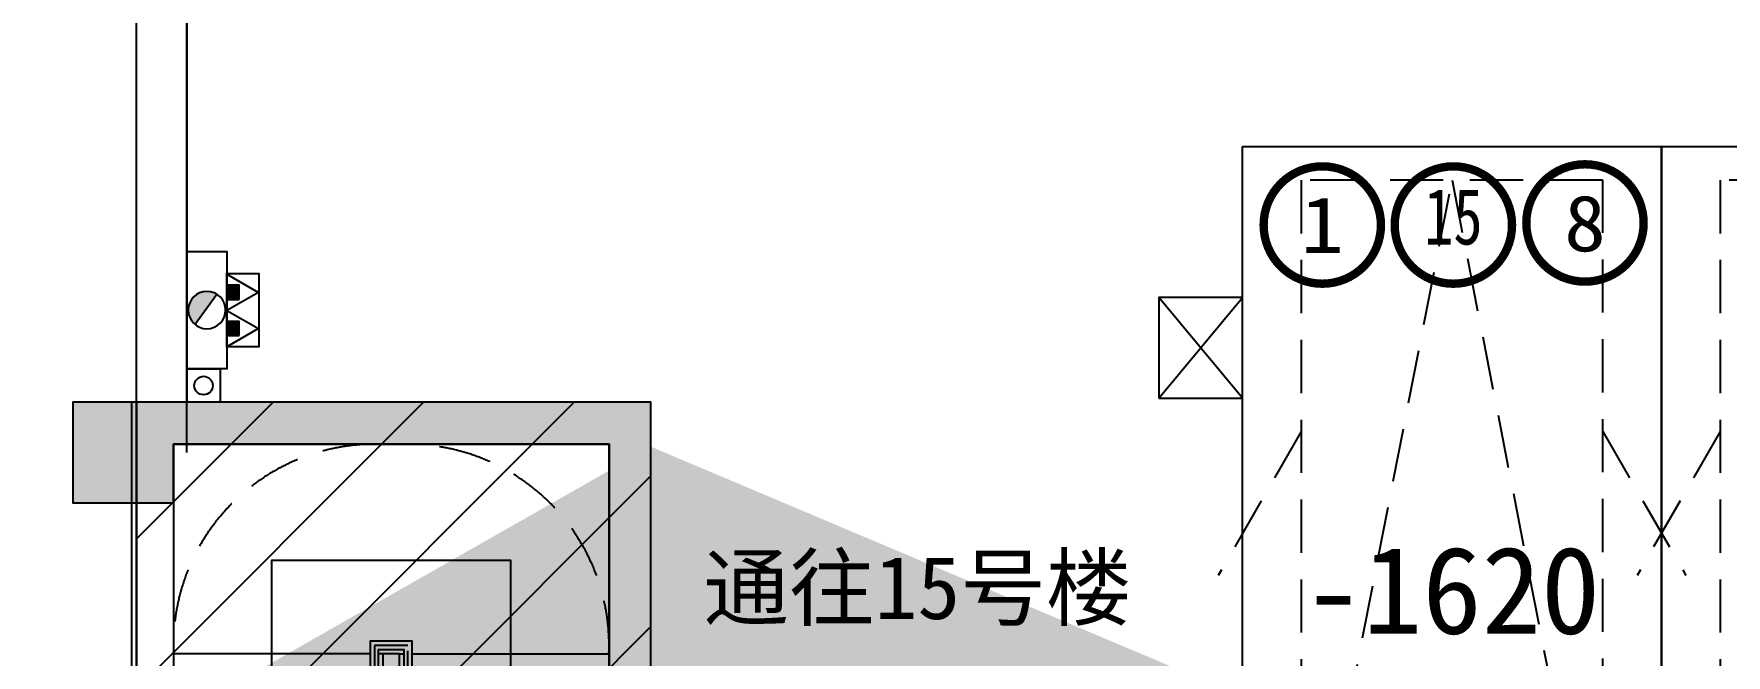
# Model space of a CAD drawing. Header units: millimetres. Extents: x 693907 to 1906102, y -24098 to 332602.
# Drawn here: x 748654 to 758753, y 160367 to 164073 of the extents above; entities that cross this region are included whole.
import ezdxf
from ezdxf.enums import TextEntityAlignment as Align

# ---------------------------------------------------------------- set-up
doc = ezdxf.new("R2010")
doc.units = ezdxf.units.MM
doc.header["$LTSCALE"] = 100
for name, pattern in [('A6-DK-B1F$0$HIDDEN2', [4.762499999999999, 3.175, -1.5875]), ('X-CORE-BF$0$HIDDEN2', [4.762499999999999, 3.175, -1.5875]), ('X-CORE-BF$0$XG-14CORE-SF$0$X1-CORE-SF$0$HIDDEN2', [4.762499999999999, 3.175, -1.5875])]:
    doc.linetypes.add(name, pattern=pattern)
doc.layers.get('Defpoints').update_dxf_attribs({"color": 189})
for name, color, linetype in [('-ACO-TTLB', 153, 'Continuous'), ('15#-HW-B1F$0$S-HATCH-S', 252, 'Continuous'), ('A-HATCH', 251, 'Continuous'), ('A-ROOM-IDEN', 31, 'Continuous'), ('A6-DK-B1F$0$A-CONC', 30, 'Continuous'), ('A6-DK-B1F$0$A-PRKG', 175, 'A6-DK-B1F$0$HIDDEN2'), ('A6-DK-B1F$0$A-PRKG-SIGN', 252, 'Continuous'), ('A6-W-B1$0$S-WALL-S', 4, 'Continuous'), ('a_parking_number', 120, 'Continuous'), ('TP-DK-1(xhs)$0$P-J-DIM-L', 70, 'Continuous'), ('TP-DK-1(xhs)$0$P-X-L', 240, 'Continuous'), ('TP-DK-1(xhs)$0$P-X-M', 2, 'Continuous'), ('TP-DK-1(xhs)$0$P-X-X', 1, 'Continuous'), ('X-BF-15$0$xref(dwg引用图层)', 7, 'Continuous'), ('X-CORE-BF$0$A-HOLE-FLOR', 242, 'Continuous'), ('X-CORE-BF$0$A-INDEX', 134, 'Continuous'), ('X-CORE-BF$0$A-RAIL', 55, 'Continuous'), ('X-CORE-BF$0$A-STAIR', 142, 'Continuous'), ('X-CORE-BF$0$A-WALL', 2, 'Continuous'), ('X-CORE-BF$0$XU-CORE-28F-1F$0$A-STAIR', 142, 'Continuous'), ('X-CORE-BF$0$XU-CORE-SF$0$A-EVTR', 193, 'Continuous'), ('X-CORE-BF$0$XU-CORE-SF$0$XU-CORE-SF$0$A-DOOR', 190, 'Continuous'), ('X-CORE-BF$0$XU-CORE-SF$0$XU-CORE-SF$0$A-SILL', 135, 'Continuous'), ('X-CORE-BF$0$XU-CORE-SF$0$XU-CORE-SF$0$A-STAIR', 142, 'Continuous'), ('X-CORE-BF$0$XU-CORE-SF$0$XU-CORE-SF$0$A-WIND', 126, 'Continuous'), ('xref(dwg引用图层)', 7, 'Continuous')]:
    doc.layers.add(name, color=color, linetype=linetype)
doc.layers.add('A6-W-B1$0$S-EDIT', color=241, linetype='Continuous', plot=False)
doc.layers.add('X-CORE-BF$0$XG-14CORE-SF$0$X1-CORE-SF$0$-ACO-PLTW', color=220, linetype='X-CORE-BF$0$XG-14CORE-SF$0$X1-CORE-SF$0$HIDDEN2', plot=False)
doc.layers.add('LVTRY', color=6, linetype='Continuous', lineweight=18)
doc.layers.add('PUB_TEXT', color=7, linetype='Continuous', lineweight=15)
doc.styles.add('-黑体', font='simhei.ttf')
doc.styles.add('华文细黑', font='STXIHEI.TTF')

# ---------------------------------------------------------------- blocks, each defined once
blk = doc.blocks.new('X-CORE-BF$0$XU-CORE-SF$0$A-EVTR-a')
for p, q in [((2.91038304567337e-11, 1825.000000000004), (0, 0)), ((-429.9999999999127, 1700.000000000011), (-429.9999999999709, 1750.000000000007)), ((-379.9999999999418, 1725.000000000004), (-429.9999999999709, 1725.000000000007)), ((380, 1725.000000000004), (430.0000000000291, 1725.000000000007)), ((429.9999999999709, 1700.000000000011), (430.0000000000291, 1750.000000000007)), ((843.999970488745, 915.0000000000218), (-843.9999999999709, 915.0000000000218)), ((550.0000000000291, 3.637978807091713e-12), (-549.9999999999709, 3.637978807091713e-12))]:
    blk.add_line(p, q)
for points in [[(-379.9999999999418, 1775.000000000004), (379.9999999999709, 1775.000000000004), (379.9999999999709, 1675.000000000004), (-379.9999999999127, 1675.000000000004)], [(843.999970488745, 190.0000000000036), (843.999970488745, 130.0000000000036), (-843.9999999999709, 130.0000000000036), (-843.9999999999709, 190.0000000000036)], [(843.999970488745, 100.0000000000036), (843.999970488745, 40.00000000000364), (-843.9999999999709, 40.00000000000364), (-843.9999999999709, 100.0000000000036)]]:
    blk.add_lwpolyline(points, close=True)
for points in [[(-731, 190.0000000000036), (-731, 1625.000000000004), (731.0000000000291, 1625.000000000004), (731.0000000000291, 190.0000000000036)], [(-700, 245.0000000000036), (-700, 1595.000000000004), (700.0000000000291, 1595.000000000004), (700.0000000000291, 245.0000000000036)], [(-399.9999999999709, 245.0000000000036), (-700, 245.0000000000036)], [(-399.9999999999709, 190.0000000000036), (-399.9999999999709, 245.0000000000036)], [(700.0000000000291, 245.0000000000036), (400.0000000000291, 245.0000000000036)], [(400.0000000000291, 245.0000000000036), (400.0000000000291, 190.0000000000036)]]:
    blk.add_lwpolyline(points)
blk.add_circle((2.91038304567337e-11, 1725.227272725901), 60)
blk.add_ellipse((0, 915.0000000000218), major_axis=(-60.06406158313622, 1.2783456e-09), ratio=0.9189189187334816, start_param=-1.570796326775339, end_param=4.712388980404247)
blk = doc.blocks.new('*U236')
for p, q in [((-25, 2.619345e-10), (-25.00000000000004, 489.9999999997092)), ((24.99999999988359, 2.619345e-10), (24.99999999988355, 489.9999999997092))]:
    blk.add_line(p, q)
for points in [[(24.99999999988355, 489.9999999997092), (-25.00000000011646, 489.9999999997092), (-25.00000000011646, 439.9999999997237), (24.99999999988355, 439.9999999997237)], [(24.99999999988355, 489.9999999997092), (-25.00000000011646, 489.9999999997092), (-25.00000000011646, 439.9999999997237), (24.99999999988355, 439.9999999997237)], [(21.99999999988355, 486.9999999997092), (-22.00000000011645, 486.9999999997092), (-22.00000000011645, 442.9999999997237), (21.99999999988355, 442.9999999997237)], [(21.99999999988355, 486.9999999997092), (-22.00000000011645, 486.9999999997092), (-22.00000000011645, 442.9999999997237), (21.99999999988355, 442.9999999997237)], [(15.99999999534339, 395.0000000000073), (12.99999999580905, 395.0000000000073), (12.99999999580905, 398.9013705176549), (-16.00000000488944, 445.0000000000073), (-16.00000000488944, 450.0000000000218), (-13.00000000488944, 450.0000000000073), (-13.00000000488944, 446.0987830509475), (15.99999999580905, 399.9999999995125), (15.99999999580905, 395.0000000000073)], [(15.99999999534339, 295.0000000000073), (12.99999999580905, 295.0000000000073), (12.99999999580905, 298.9013705176549), (-16.00000000488944, 345.0000000000073), (-16.00000000488944, 350.0000000000218), (-13.00000000488944, 350.0000000000073), (-13.00000000488944, 346.0987830509475), (15.99999999580905, 299.9999999995125), (15.99999999580905, 295.0000000000073)], [(15.99999999534339, 195.0000000000073), (12.99999999580905, 195.0000000000073), (12.99999999580905, 198.9013705176549), (-16.00000000488944, 245.0000000000073), (-16.00000000488944, 250.0000000000218), (-13.00000000488944, 250.0000000000073), (-13.00000000488944, 246.0987830509475), (15.99999999580905, 199.9999999995125), (15.99999999580905, 195.0000000000073)], [(15.99999999534339, 95.00000000000728), (12.99999999580905, 95.00000000000728), (12.99999999580905, 98.90137051765487), (-16.00000000488944, 145.0000000000073), (-16.00000000488944, 150.0000000000218), (-13.00000000488944, 150.0000000000073), (-13.00000000488944, 146.0987830509475), (15.99999999580905, 99.99999999951251), (15.99999999580905, 95.00000000000728)], [(24.99999999988359, 0), (-25, 0), (-25, 50), (24.99999999988359, 50)], [(24.99999999988359, 0), (-25, 0), (-25, 50), (24.99999999988359, 50)], [(21.99999999988358, 3), (-22, 3), (-22, 47), (21.99999999988358, 47)], [(21.99999999988358, 3), (-22, 3), (-22, 47), (21.99999999988358, 47)]]:
    blk.add_lwpolyline(points, close=True)
blk = doc.blocks.new('*U237')
at = {"color": 0, "linetype": 'ByBlock', "lineweight": -2}
for points in [[(-85.00000000000955, 1034.999999999999), (-85.00000000000023, 34.99999999999928), (-50.00000000000068, 34.99999999999957), (-50.00000000000909, 1035)], [(-1100, 34.99999999999), (-1050, 34.99999999999014), (-1050, -35.00000000000971), (-1100, -35.0000000000099)], [(-50.00000000000068, 34.99999999999957), (-4.547473508864641e-13, 35.00000000000007), (4.547473508864641e-13, -35.00000000000007), (-49.99999999999955, -35.00000000000062)]]:
    blk.add_lwpolyline(points, close=True, dxfattribs=at)
blk.add_arc((-50.00000000000068, 34.99999999999957), 999.9999999999985, 89.99999999998697, 180.0000000000015, dxfattribs=at)
blk = doc.blocks.new('*U234')
blk.add_line((0, 1146.066007529217), (0, 5.820766091346741e-11))
at = {"const_width": 20}
blk.add_lwpolyline([(-103.2712357440614, 1092.438606896735), (0, 1146.066007529217), (103.2712357440614, 1092.438606896735)], dxfattribs=at)
at = {"const_width": 44.99995500000003}
blk.add_lwpolyline([(-5.763661987613887, -21.7492341932375, 0.9999999999999999), (5.763661987613887, 21.7492341932375, 1)], format="xyb", close=True, dxfattribs=at)
blk = doc.blocks.new('*U235')
blk.add_lwpolyline([(0, 5.820766091346741e-11), (0, 3158.309481982392), (1424.999878989211, 3158.309481982392), (1424.999878989211, 1402.493815902756)])
at = {"const_width": 20}
blk.add_lwpolyline([(1528.271114733272, 1456.121216535237), (1424.999878989211, 1402.493815902756), (1321.728643245149, 1456.121216535237)], dxfattribs=at)
at = {"const_width": 44.99995500000003}
blk.add_lwpolyline([(-5.763661987613887, -21.7492341932375, 0.9999999999999999), (5.763661987613887, 21.7492341932375, 1)], format="xyb", close=True, dxfattribs=at)
blk = doc.blocks.new('X-CORE-BF')
at = {"layer": 'X-CORE-BF$0$A-HOLE-FLOR'}
blk.add_lwpolyline([(10090.00003948266, 11609.99986065071), (9692.60833295955, 11157.47644970033), (9580.000042568485, 9099.999860619952)], dxfattribs=at)
at = {"layer": 'X-CORE-BF$0$A-INDEX'}
for points in [[(12939.99992855525, 11208.20163235982), (12380.27817986027, 11068.27119518608), (12370.57675485882, 10942.15267016719), (12331.77105485302, 11097.37547019045), (12322.06962985155, 10971.25694517155), (11689.99992765986, 10813.23951962364)], [(12373.81056319263, 10984.19217850682), (12939.99992464075, 11125.73951886885)], [(12328.5372465192, 11055.33596185082), (11689.9999283079, 10895.70163229798)]]:
    blk.add_lwpolyline(points, dxfattribs=at)
at = {"layer": 'X-CORE-BF$0$A-RAIL'}
for points in [[(11764.99992833185, 10914.45163230397), (11764.99993498702, 12434.98101666396), (11514.9999344156, 12434.98101666396), (11514.99991914566, 9654.54009588165), (11764.99991914566, 9654.54009588165), (11764.99992772336, 10831.98951963951)], [(11714.99992764585, 10819.48951962014), (11714.99991914566, 9704.54009588165), (11564.99991914566, 9704.54009588165), (11564.99993446232, 12384.98101666396), (11714.99993511927, 12384.98101666396), (11714.9999282831, 10901.95163229178)]]:
    blk.add_lwpolyline(points, dxfattribs=at)
at = {"layer": 'X-CORE-BF$0$A-STAIR'}
blk.add_lwpolyline([(11589.99993449506, 12359.98101666396), (11589.99991914519, 9729.764070178819), (11689.99991914519, 9729.764070178819), (11689.99993981517, 12359.98101666396)], close=True, dxfattribs=at)
at = {"layer": 'X-CORE-BF$0$A-STAIR', "linetype": 'X-CORE-BF$0$HIDDEN2'}
for centre, radius, start, end in [((11539.99994005216, 12409.98101666396), 1200.01065881076, 89.75850966096029, 182.3879942400148), ((11739.99993425806, 12409.98101666396), 1200.01065881076, 357.6120057599852, 90.24149033903963), ((11589.99991938266, 9759.981016663962), 1249.999876814172, 180, 270), ((11739.99991996642, 9679.54009588165), 1200.020725846516, 270, 1.69240073923495)]:
    blk.add_arc(centre, radius, start, end, dxfattribs=at)
at = {"layer": 'X-CORE-BF$0$A-WALL'}
for p, q in [((12940.00004256848, 13609.98101666469), (10340.00004256848, 13609.98101666469)), ((10340.00004256848, 13609.98101666469), (10340.00004256848, 8409.981016664475)), ((12939.99979572283, 8409.981016664417), (12940.00004256848, 13609.98101666469)), ((9380.000042568485, 11609.99986061995), (7260.000042568485, 11609.99986061995)), ((7260.000042568485, 11609.99986061995), (7260.000042568485, 9099.999860619952)), ((9380.000042568485, 9099.999860619952), (9380.000042568485, 11609.99986061995)), ((10090.00003948266, 11609.99986065071), (9580.000042568485, 11609.99986061995)), ((9580.000042568485, 11609.99986061995), (9580.000042568485, 9099.999860619952)), ((10090.00003948266, 9099.999860650714), (10090.00003948266, 11609.99986065071)), ((13189.9995902142, 10889.99984677695), (13189.9998390591, 8309.981016664475)), ((7260.000042568485, 9099.999860619952), (7710.000042568485, 9099.999860619973)), ((7710.000042568485, 9099.999860619973), (7710.000042568485, 8849.999860619973)), ((8810.000042568485, 8849.999860619973), (8810.000042568485, 9099.999860619973)), ((8810.000042568485, 9099.999860619973), (9380.000042568485, 9099.999860619952)), ((9580.000042568485, 9099.999860619952), (9600.000042568485, 9099.999860619952)), ((9600.000042568485, 9099.999860619952), (9600.000042568485, 8849.999860619952)), ((10090.00004256848, 8849.999860619952), (10090.00004256848, 9099.999860619952)), ((10090.00004256848, 9099.999860619952), (10090.00003948266, 9099.999860650714)), ((7710.000042568485, 8849.999860619973), (7582.998118382005, 8849.999860599193)), ((9600.000042568485, 8849.999860619952), (8810.000042568485, 8849.999860619973)), ((10140.00004256848, 8849.999860619952), (10090.00004256848, 8849.999860619952)), ((10140.00004256848, 8309.981016664475), (10140.00004256848, 8849.999860619952)), ((13189.99981976712, 8509.999920076836), (13189.9997917419, 8509.999920076836)), ((13189.9997917419, 8509.999920076836), (13189.9997917419, 8309.981016664475)), ((10340.00004256848, 8409.981016664475), (10340.00004256848, 8409.981016664475)), ((10340.00004256848, 8409.981016664475), (10340.00004256848, 8309.981016664475)), ((11440.00004256848, 8309.98101666442), (11440.00004256848, 8409.981016664478)), ((11440.00004256848, 8409.981016664478), (12939.99979572283, 8409.981016664417)), ((10340.00004256848, 8309.981016664475), (10140.00004256848, 8309.981016664475)), ((11660.00004256848, 8309.981016664475), (11440.00004256848, 8309.98101666442)), ((11780.00004256846, 8309.981016664475), (11660.00004256846, 8309.981016664475)), ((11660.00004256846, 8309.981016664475), (11660.00004256848, 8309.981016664475)), ((13189.9998390591, 8309.981016664475), (11780.00004256848, 8309.981016664475)), ((11780.00004256848, 8309.981016664475), (11780.00004256846, 8309.981016664475))]:
    blk.add_line(p, q, dxfattribs=at)
for points in [[(13189.9995902142, 10889.99984677695), (13189.9995902142, 13859.98101667001), (10090.00003948266, 13859.98101660394), (10090.00003948266, 11609.99986065071)], [(7010.000041480671, 9099.99985512023), (7010.000040899555, 10790.00002438316)]]:
    blk.add_lwpolyline(points, dxfattribs=at)
at = {"layer": 'X-CORE-BF$0$XG-14CORE-SF$0$X1-CORE-SF$0$-ACO-PLTW'}
blk.add_lwpolyline([(11739.99993425806, 12409.98101666396), (11539.99993372319, 12409.98101666396), (11539.99991996642, 9679.54009588165), (11739.99991996642, 9679.54009588165)], close=True, dxfattribs=at)
at = {"layer": 'X-CORE-BF$0$XU-CORE-28F-1F$0$A-STAIR'}
for p, q in [((11714.99998143205, 11579.98101666396), (11689.99998152431, 11579.98101666396)), ((12939.99979572283, 11579.98101666396), (11764.99998130831, 11579.98101666396)), ((11714.99997264714, 11319.98101666396), (11689.99997261407, 11319.98101666396)), ((12939.99979572283, 11319.98101666396), (11764.99997277238, 11319.98101666396)), ((11714.99996386224, 11059.98101666396), (11689.99996370383, 11059.98101666396)), ((12328.8945584279, 11059.98101666396), (11764.99996423645, 11059.98101666396)), ((12379.6404738201, 11059.98101666396), (12341.11966823463, 11059.98101666396)), ((12939.99979572283, 11029.98111208443), (12556.96629750308, 11029.98111208443)), ((11714.99995507732, 10769.98111208443), (11689.99995479359, 10769.98111208443)), ((12939.99979572283, 10769.98111208443), (11764.9999557005, 10769.98111208443)), ((11714.99994629242, 10509.98111208443), (11689.99994588335, 10509.98111208443)), ((12939.99979572283, 10509.98111208443), (11764.99994716457, 10509.98111208443)), ((11714.99993750751, 10249.98111208443), (11689.99993697311, 10249.98111208443)), ((12939.99979572283, 10249.98111208443), (11764.99993862864, 10249.98111208443)), ((11714.9999287226, 9989.981112084432), (11689.99992806287, 9989.981112084432)), ((12939.99979572283, 9989.981112084432), (11764.9999300927, 9989.981112084432)), ((11714.99991993769, 9729.981112084432), (11689.99991915263, 9729.981112084432)), ((12939.99979572283, 9729.981112084432), (11764.99992155677, 9729.981112084432))]:
    blk.add_line(p, q, dxfattribs=at)
for points in [[(11514.99991981302, 12359.98101666396), (10340.00004256848, 12359.98101666396)], [(11589.99991938266, 12359.98101666396), (11564.99991945818, 12359.98101666396)], [(11689.99995492757, 12359.98101666396), (11714.99995485205, 12359.98101666396)], [(11764.99995449721, 12359.98101666396), (12939.99983174174, 12359.98101666396)], [(11514.99991981302, 12099.98101666396), (10340.00004256848, 12099.98101666396)], [(11589.99991938266, 12099.98101666396), (11564.99991945818, 12099.98101666396)], [(11689.99995492757, 12099.98101666396), (11714.99995485205, 12099.98101666396)], [(11764.99995449721, 12099.98101666396), (12939.99983174174, 12099.98101666396)], [(11514.99991981302, 11839.98101666396), (10340.00004256848, 11839.98101666396)], [(11589.99991938266, 11839.98101666396), (11564.99991945818, 11839.98101666396)], [(11689.99995492757, 11839.98101666396), (11714.99995485205, 11839.98101666396)], [(11764.99995449721, 11839.98101666396), (12939.99983174174, 11839.98101666396)], [(11514.99991981302, 11579.98101666396), (10340.00004256848, 11579.98101666396)], [(11589.99991938266, 11579.98101666396), (11564.99991945818, 11579.98101666396)], [(11514.99991981302, 11319.98101666396), (10340.00004256848, 11319.98101666396)], [(11589.99991938266, 11319.98101666396), (11564.99991945818, 11319.98101666396)], [(11514.99991981302, 11059.98101666396), (10340.00004256848, 11059.98101666396)], [(11589.99991938266, 11059.98101666396), (11564.99991945818, 11059.98101666396)], [(11514.99991981302, 10799.98101666396), (10340.00004256848, 10799.98101666396)], [(11589.99991938266, 10799.98101666396), (11564.99991945818, 10799.98101666396)], [(11514.99991981302, 10539.98101666396), (10340.00004256848, 10539.98101666396)], [(11589.99991938266, 10539.98101666396), (11564.99991945818, 10539.98101666396)], [(11514.99991981302, 10279.98101666396), (10340.00004256848, 10279.98101666396)], [(11589.99991938266, 10279.98101666396), (11564.99991945818, 10279.98101666396)], [(11514.99991981302, 10019.98101666396), (10340.00004256848, 10019.98101666396)], [(11589.99991938266, 10019.98101666396), (11564.99991945818, 10019.98101666396)], [(11514.99991981302, 9759.981016663962), (10340.00004256848, 9759.981016663962)], [(11589.99991938266, 9759.981016663962), (11564.99991945818, 9759.981016663962)]]:
    blk.add_lwpolyline(points, dxfattribs=at)
at = {"layer": 'X-CORE-BF$0$XU-CORE-SF$0$XU-CORE-SF$0$A-SILL'}
for points in [[(9600.000042568485, 9099.999860619952), (10090.00004256848, 9099.999860619952)], [(9600.000042568485, 8849.999860619952), (10090.00004256854, 8849.99986062129)]]:
    blk.add_lwpolyline(points, dxfattribs=at)
at = {"layer": 'X-CORE-BF$0$XU-CORE-SF$0$XU-CORE-SF$0$A-STAIR'}
blk.add_lwpolyline([(11440.00004256848, 8309.98101666442), (10340.00004256848, 8309.98101666442)], dxfattribs=at)
at = {"layer": 'X-CORE-BF$0$A-INDEX'}
blk.add_blockref('*U235', (10927.49997965059, 9759.981016663962), dxfattribs=at)
at = {"layer": 'X-CORE-BF$0$A-INDEX', "xscale": -1}
blk.add_blockref('*U234', (12352.4998586398, 9729.981112084432), dxfattribs=at)
at = {"layer": 'X-CORE-BF$0$XU-CORE-SF$0$A-EVTR', "xscale": -1}
blk.add_blockref('X-CORE-BF$0$XU-CORE-SF$0$A-EVTR-a', (8260.000042568543, 9099.999860619973), dxfattribs=at)
at = {"layer": 'X-CORE-BF$0$XU-CORE-SF$0$XU-CORE-SF$0$A-DOOR', "extrusion": (0, 0, -1), "zscale": -1}
blk.add_blockref('*U237', (-10340.00004256848, 8344.981016664431), dxfattribs=at)
at = {"layer": 'X-CORE-BF$0$XU-CORE-SF$0$XU-CORE-SF$0$A-WIND', "rotation": 270}
blk.add_blockref('*U236', (9600.000042568776, 8972.821054963162), dxfattribs=at)
blk = doc.blocks.new('X-BF-15')
at = {"layer": 'X-BF-15$0$xref(dwg引用图层)'}
blk.add_blockref('X-CORE-BF', (0, 0), dxfattribs=at)
blk = doc.blocks.new('15#-HW-B1F$0$1616121653', base_point=(510310.1637273663, -168713.9568305279))
at = {"layer": '15#-HW-B1F$0$S-HATCH-S'}
h = blk.add_hatch(color=256, dxfattribs=at)
h.dxf.hatch_style = 1
h.paths.add_polyline_path([(547710.3661771624, -157423.956800355), (547010.3661345802, -157423.9568003549), (547010.3661345802, -157673.9568003549), (547460.3661407642, -157673.9568003549), (547460.3663102058, -160363.9569046612), (548320.3664494455, -160363.9569046612), (548320.3664494455, -160113.9569046612), (547710.3662978378, -160113.9569046612)], flags=17)
edge = h.paths.add_edge_path()
edge.add_line((551860.3934972812, -166453.9568003549), (551860.5646819114, -167953.9568003549))
edge.add_line((551860.5646819114, -167953.9568003549), (551860.5646819114, -168003.9569533721))
edge.add_line((551860.5646819114, -168003.9569533721), (551110.5646819114, -168003.9569533721))
edge.add_line((551110.5646819114, -168003.9569533721), (551110.5646819114, -167753.9569533721))
edge.add_line((551110.5646819114, -167753.9569533721), (551610.3662069929, -167753.9569533721))
edge.add_line((551610.3662069929, -167753.9569533721), (551610.1980571961, -166453.9767687804))
edge.add_line((551610.1980571961, -166453.9767687804), (551360.3934995602, -166453.9767687804))
edge.add_line((551360.3934995602, -166453.9767687804), (551360.3934995602, -165953.9767687804))
edge.add_line((551360.3934995602, -165953.9767687804), (551860.3934995602, -165953.9767687804))
edge.add_line((551860.3934995602, -165953.9767687804), (551860.3934995602, -166453.9767687804))
edge.add_line((551110.5647244691, -162123.956953372), (551860.5646819114, -162123.956953372))
edge.add_line((551860.5646819114, -162123.956953372), (551860.5646819114, -163773.9569046612))
edge.add_line((551860.5646819114, -163773.9569046612), (551610.3662070041, -163773.9569046612))
edge.add_line((551610.3662070041, -163773.9569046612), (551610.3662070041, -162373.9582608762))
edge.add_line((551610.3662070041, -162373.9582608762), (549460.36698539, -162373.9582608762))
edge.add_line((549460.36698539, -162373.9582608762), (549460.36698539, -162123.9569046611))
edge.add_line((549460.36698539, -162123.9569046611), (550860.36698539, -162123.9569046611))
edge.add_line((550860.3668711134, -162123.956953372), (550860.3668711134, -160363.9569046612))
edge.add_line((550860.3668711134, -160363.9569046612), (550360.3668711134, -160363.9569046612))
edge.add_line((550360.3668711134, -160363.9569046612), (550360.3668711134, -160113.9569046612))
edge.add_line((550360.3668711134, -160113.9569046612), (550860.3668711134, -160113.9569046612))
edge.add_line((550860.3668711134, -160113.9569046612), (550860.366871113, -159263.9569046611))
edge.add_line((550860.366871113, -159263.9569046611), (550610.5647244689, -159263.9569046611))
edge.add_line((550610.5647244689, -159263.9569046611), (550610.5647244689, -158763.9569046611))
edge.add_line((550610.5647244689, -158763.9569046611), (551110.5647244689, -158763.9569046611))
edge.add_line((551110.5647244689, -158763.9569046611), (551110.5647244691, -159263.9569046611))
edge.add_line((551110.5647244691, -159263.9569046611), (551110.5647244691, -160363.9569046612))
edge.add_line((551110.5647244691, -160363.9569046612), (551110.3668711134, -160363.9569046612))
edge.add_line((551110.3668711134, -160363.9569046612), (551110.3668711134, -162123.956953372))
edge.add_line((538820.3659660635, -168003.9572796901), (538820.3659703413, -164853.9569076179))
edge.add_line((538820.3659703413, -164853.9569076179), (538570.3659703413, -164853.9569076179))
edge.add_line((538570.3659703413, -164853.9569076179), (538570.3659660635, -166753.9569076179))
edge.add_line((538570.3659660635, -166753.9569076179), (537920.3662070297, -166753.9569076179))
edge.add_line((537920.3662070297, -166753.9569076179), (537920.3662070297, -167003.9569076179))
edge.add_line((537920.3662070297, -167003.9569076179), (538570.3659660635, -167003.9569076179))
edge.add_line((538570.3659660635, -167003.9569076179), (538570.3659660635, -168003.95727969))
edge.add_line((538570.3659660635, -168003.95727969), (538820.3659660635, -168003.9569533721))
edge.add_line((544750.3664408266, -167503.956930495), (544750.3664408266, -167003.9569076179))
edge.add_line((544750.3664408266, -167003.9569076179), (545400.3661998603, -167003.9569076179))
edge.add_line((545400.3661998603, -167003.9569076179), (545400.3661998603, -166753.9569076179))
edge.add_line((545400.3661998603, -166753.9569076179), (544750.3664408266, -166753.9569076179))
edge.add_line((544750.3664408266, -166753.9569076179), (544750.3664444052, -164853.9569076179))
edge.add_line((544750.3664444052, -164853.9569076179), (544500.3664444052, -164853.9569076179))
edge.add_line((544500.3664444052, -164853.9569076179), (544500.3664403413, -168003.9569533721))
edge.add_line((544500.3664403413, -168003.9569533721), (544750.3664408266, -168003.9569533721))
edge.add_line((544750.3664408266, -168003.9569533721), (545000.366449445, -168003.956953372))
edge.add_line((545000.366449445, -168003.956953372), (545000.366449445, -167503.9572796901))
edge.add_line((545000.366449445, -167503.9572796901), (544750.3664408266, -167503.9572796901))
edge.add_line((511160.366210027, -166303.9575310281), (511160.366210027, -168003.9568003549))
edge.add_line((511160.366210027, -168003.9568003549), (537195.3659660628, -168003.9569049267))
edge.add_line((537195.3659660628, -168003.9569049267), (537195.3659660628, -167703.9572309791))
edge.add_line((537195.3659660628, -167703.9572309791), (535250.8848694912, -167703.9572309791))
edge.add_line((535250.8848694912, -167703.9572309791), (535250.630237232, -164953.9569076179))
edge.add_line((535250.630237232, -164953.9569076179), (535000.630237232, -164953.9569076179))
edge.add_line((535000.630237232, -164953.9569076179), (535000.3659660635, -167703.9568003549))
edge.add_line((535000.3659660635, -167703.9568003549), (528120.3670196899, -167703.9568003549))
edge.add_line((528120.3670196899, -167703.9568003549), (528120.3670196899, -164953.9569076179))
edge.add_line((528120.3670196899, -164953.9569076179), (527870.3670196899, -164953.9569076179))
edge.add_line((527870.3670196899, -164953.9569076179), (527870.3670196899, -167703.9572309791))
edge.add_line((527870.3670196899, -167703.9572309791), (524550.3664509684, -167703.9572309791))
edge.add_line((524550.3664509684, -167703.9572309791), (524550.3664509684, -167003.9569076179))
edge.add_line((524550.3664509684, -167003.9569076179), (525200.3662100022, -167003.9569076179))
edge.add_line((525200.3662100022, -167003.9569076179), (525200.3662100022, -166753.9569076179))
edge.add_line((525200.3662100022, -166753.9569076179), (524550.3664509684, -166753.9569076179))
edge.add_line((524550.3664509684, -166753.9569076179), (524550.366450968, -164853.9569076179))
edge.add_line((524550.366450968, -164853.9569076179), (524300.366450968, -164853.9569076179))
edge.add_line((524300.366450968, -164853.9569076179), (524300.3664509684, -167703.9572309791))
edge.add_line((524300.3664509684, -167703.9572309791), (518620.365967586, -167703.9572309791))
edge.add_line((518620.365967586, -167703.9572309791), (518620.3659634838, -164853.9569076179))
edge.add_line((518620.3659634838, -164853.9569076179), (518370.3659634838, -164853.9569076179))
edge.add_line((518370.3659634838, -164853.9569076179), (518370.365967586, -166753.9569076179))
edge.add_line((518370.365967586, -166753.9569076179), (517720.3662085522, -166753.9569076179))
edge.add_line((517720.3662085522, -166753.9569076179), (517720.3662085522, -167003.9569076179))
edge.add_line((517720.3662085522, -167003.9569076179), (518370.365967586, -167003.9569076179))
edge.add_line((518370.365967586, -167003.9569076179), (518370.365967586, -167703.9572309791))
edge.add_line((518370.365967586, -167703.9572309791), (515050.3665363079, -167703.9572309791))
edge.add_line((515050.3665363079, -167703.9572309791), (515050.3665363077, -164953.9569076179))
edge.add_line((515050.3665363077, -164953.9569076179), (514800.3665363077, -164953.9569076179))
edge.add_line((514800.3665363077, -164953.9569076179), (514800.3665363074, -167703.9568003549))
edge.add_line((514800.3665363074, -167703.9568003549), (511460.3662100275, -167703.9572244346))
edge.add_line((511460.3662100275, -167703.9572244346), (511460.3662100275, -165953.9581497548))
edge.add_line((511460.3662100275, -165953.9581497548), (510660.1714238001, -165953.9564994132))
edge.add_line((510660.1714238001, -165953.9564994132), (510660.1644041892, -162323.9576353381))
edge.add_line((510660.1644041892, -162323.9576353381), (511210.3662100274, -162323.9576353381))
edge.add_line((511210.3662100274, -162323.9576353381), (511210.3662100274, -163773.9569005907))
edge.add_line((511210.3662100274, -163773.9569005907), (511460.3662100275, -163773.9569005907))
edge.add_line((511460.3662100275, -163773.9569005907), (511460.3662100275, -162323.9569046611))
edge.add_line((511460.3662100275, -162323.9569046611), (513660.365431642, -162323.9569046611))
edge.add_line((513660.365431642, -162323.9569046611), (513660.365431642, -162073.9569046611))
edge.add_line((513660.365431642, -162073.9569046611), (512310.6233063887, -162073.9569046611))
edge.add_line((512310.6233063887, -162073.9569046611), (512310.3655448144, -160363.9495819206))
edge.add_line((512310.3655448144, -160363.9495819206), (512610.3655459185, -160363.9569046611))
edge.add_line((512610.3655459185, -160363.9569046611), (512610.3655459185, -160113.9569046611))
edge.add_line((512610.3655459185, -160113.9569046611), (512310.5647244688, -160113.9569046611))
edge.add_line((512310.5647244688, -160113.9569046611), (512310.5647244689, -157723.9570779619))
edge.add_line((512310.5647244689, -157723.9570779619), (515410.3668431335, -157723.9570779619))
edge.add_line((515410.3668431335, -157723.9570779619), (515410.3666879151, -160113.9569046612))
edge.add_line((515410.3666879151, -160113.9569046612), (514800.3665363074, -160113.9569046612))
edge.add_line((514800.3665363074, -160113.9569046612), (514800.3665363074, -160363.9569046612))
edge.add_line((514800.3665363074, -160363.9569046612), (515660.3666755471, -160363.9569046612))
edge.add_line((515660.3666755471, -160363.9569046612), (515660.3668462484, -157723.9570779619))
edge.add_line((515660.3668462484, -157723.9570779619), (518370.3665362751, -157723.9570779619))
edge.add_line((518370.3665362751, -157723.9570779619), (518370.3665391605, -159413.9569696178))
edge.add_line((518370.3665391605, -159413.9569696178), (518193.366539771, -159413.956969908))
edge.add_line((518193.366539771, -159413.956969908), (518193.366539771, -159663.956969908))
edge.add_line((518193.366539771, -159663.956969908), (518943.3646137904, -159663.9572471022))
edge.add_line((518943.3646137904, -159663.9572471022), (518943.3646137904, -159413.956969908))
edge.add_line((518943.3646137904, -159413.956969908), (518620.3665394516, -159413.956969908))
edge.add_line((518620.3665394516, -159413.956969908), (518620.3665363079, -156903.9571005066))
edge.add_line((518620.3665363079, -156903.9571005066), (521100.3668231948, -156903.9569860597))
edge.add_line((521100.3668231948, -156903.9569860597), (521100.3669657383, -157253.956969632))
edge.add_line((521100.3669657383, -157253.956969632), (521450.3666765384, -157253.956969632))
edge.add_line((521450.3666765384, -157253.956969632), (521450.366533995, -159663.956969908))
edge.add_line((521450.366533995, -159663.956969908), (521700.366533995, -159663.956969908))
edge.add_line((521700.366533995, -159663.956969908), (521700.366533995, -156603.9571385158))
edge.add_line((521700.366533995, -156603.9571385158), (518320.3665363079, -156603.9571385158))
edge.add_line((518320.3665363079, -156603.9571385158), (518320.3665363079, -157423.9568003549))
edge.add_line((518320.3665363079, -157423.9568003549), (512010.5647244689, -157423.9568003549))
edge.add_line((512010.5647244689, -157423.9568003549), (512010.5647244689, -160363.9569046611))
edge.add_line((512010.5647244689, -160363.9569046611), (512010.5647244625, -161973.9576353381))
edge.add_line((512010.5647244625, -161973.9576353381), (510310.1637273663, -161973.9576353381))
edge.add_line((510310.1637273663, -161973.9576353381), (510310.1721006203, -166303.9557775667))
edge.add_line((510310.1721006203, -166303.9557775667), (511160.3676106065, -166303.957531031))
edge.add_line((541719.9700723749, -156653.956969632), (542020.3661625583, -156653.9569843916))
edge.add_line((541420.3661742941, -156653.9569932889), (544750.366449445, -156653.9571367822))
edge.add_line((544750.366449445, -156653.9571367822), (544750.366449445, -157423.9568003549))
edge.add_line((544750.366449445, -157423.9568003549), (545250.366449445, -157423.9568003549))
edge.add_line((545250.366449445, -157423.9568003549), (545250.366449445, -157673.9568003549))
edge.add_line((545250.366449445, -157673.9568003549), (544750.366449445, -157673.9568003549))
edge.add_line((544750.366449445, -157673.9568003549), (544750.366449445, -159413.9569696178))
edge.add_line((544750.366449445, -159413.9569696178), (544927.3664459819, -159413.956969908))
edge.add_line((544927.3664459819, -159413.956969908), (544927.3664459819, -159663.956969908))
edge.add_line((544927.3664459819, -159663.956969908), (544700.3664459819, -159663.956969908))
edge.add_line((544700.3664459819, -159663.956969908), (544177.368371963, -159663.956969908))
edge.add_line((544177.368371963, -159663.956969908), (544177.368371963, -159413.956969908))
edge.add_line((544177.368371963, -159413.956969908), (544500.366449445, -159413.956969908))
edge.add_line((544500.366449445, -159413.956969908), (544500.366449445, -156903.956969908))
edge.add_line((544500.366449445, -156903.956969908), (542020.3661625583, -156903.956969908))
edge.add_line((542020.3661625583, -156903.956969908), (542020.3661625583, -157253.956969632))
edge.add_line((542020.3661625583, -157253.956969632), (541670.3661666715, -157253.956969632))
edge.add_line((541670.3661666715, -157253.956969632), (541670.3661718341, -159663.956969908))
edge.add_line((541670.3661718341, -159663.956969908), (541420.3661718341, -159663.956969908))
edge.add_line((541420.3661718341, -159663.956969908), (541420.3663943631, -157253.956969632))
edge.add_line((541420.3663943631, -157253.956969632), (541420.3661742941, -157253.956969632))
edge.add_line((541420.3661742941, -157253.956969632), (541420.3661742941, -156653.956969632))
edge.add_line((511160.3664914265, -168513.9568305279), (511560.3664914265, -168513.9568305279))
edge.add_line((511360.3664914265, -168713.9568305279), (511360.3664914265, -168313.9568305279))
edge.add_line((511460.3662100279, -162373.9568881253), (511460.3662100279, -162373.9569046611))
edge.add_line((524550.3667518287, -154918.9572309791), (524550.366150107, -154653.9571005066))
edge.add_line((524550.366150107, -154653.9571005066), (521100.3665920094, -154653.9571005066))
edge.add_line((521100.3665920094, -154653.9571005066), (521100.3665920094, -155253.9571005066))
edge.add_line((521100.3665920094, -155253.9571005066), (521700.366533995, -155253.9571005066))
edge.add_line((521700.366533995, -155253.9571005066), (521700.366533995, -154903.9571005066))
edge.add_line((521700.366533995, -154903.9571005066), (524300.3665339949, -154903.9571005066))
edge.add_line((524300.3665339949, -154903.9571005066), (524300.3670196899, -155003.956969908))
edge.add_line((524300.3670196899, -155003.956969908), (524300.3670196899, -157673.9568003549))
edge.add_line((524300.3670196899, -157673.9568003549), (525050.3670196899, -157673.9568003549))
edge.add_line((525050.3670196899, -157673.9568003549), (525050.3670196899, -157423.9568003549))
edge.add_line((525050.3670196899, -157423.9568003549), (524550.3670196899, -157423.9568003549))
edge.add_line((524550.3670196899, -157423.9568003549), (524550.3670196899, -155218.9572309791))
edge.add_line((524550.3670196899, -155218.9572309791), (524550.366450968, -155218.9572309791))
edge.add_line((524550.366450968, -155218.9572309791), (524550.366450968, -154918.9572309791))
h = blk.add_hatch(color=256, dxfattribs=at)
h.dxf.hatch_style = 1
h.paths.add_polyline_path([(524550.366150107, -154653.9571005066), (521100.3665920094, -154653.9571005066), (521100.3665920094, -155253.9571005066), (521700.366533995, -155253.9571005066), (521700.366533995, -154903.9571005066), (524300.3665339949, -154903.9571005066), (524300.3670196899, -155003.956969908), (524300.3670196899, -157673.9568003549), (525050.3670196899, -157673.9568003549), (525050.3670196899, -157423.9568003549), (524550.3670196899, -157423.9568003549), (524550.3670196899, -155218.9572309791), (524550.366450968, -155218.9572309791), (524550.366450968, -154918.9572309791)])
at = {"color": 0, "linetype": 'ByBlock', "lineweight": -2}
blk.add_lwpolyline([(524550.3667518287, -154918.9572309791), (524550.366150107, -154653.9571005066), (521100.3665920094, -154653.9571005066), (521100.3665920094, -155253.9571005066), (521700.366533995, -155253.9571005066), (521700.366533995, -154903.9571005066), (524300.3665339949, -154903.9571005066), (524300.3670196899, -155003.956969908), (524300.3670196899, -157673.9568003549), (525050.3670196899, -157673.9568003549), (525050.3670196899, -157423.9568003549), (524550.3670196899, -157423.9568003549), (524550.3670196899, -155218.9572309791), (524550.366450968, -155218.9572309791), (524550.366450968, -154918.9572309791), (524550.366450968, -154918.9572309791)], dxfattribs=at)
blk = doc.blocks.new('15#-HW-B1F')
at = {"color": 0, "linetype": 'ByBlock', "lineweight": -2}
blk.add_blockref('15#-HW-B1F$0$1616121653', (-1050.202764060232, -200.0002652678813), dxfattribs=at)
blk = doc.blocks.new('BF1')
at = {"layer": 'xref(dwg引用图层)'}
blk.add_blockref('15#-HW-B1F', (-3070, 148015), dxfattribs=at)
blk = doc.blocks.new('TP-DK-1(xhs)$0$PG01.1')
at = {"color": 1}
for p, q in [((108, 187.0614872174338), (0, 0)), ((216, 0), (108, 187.0614872174338)), ((324, 187.0614872174338), (216, 0)), ((432, 0), (324, 187.0614872174338)), ((127.9420822140528, 71.89137456400204), (66.02084365207702, 9.970136001968058)), ((118.3419756065123, 71.89137456400204), (66.02297889243346, 19.5723778498359)), ((108.7418689990882, 71.89137456400204), (66.0251141327899, 29.17461969770375)), ((137.5421888215933, 71.89137456400204), (66.0251141327899, 0.3742998751986306)), ((99.14176239143126, 71.89137456394383), (66.0302703109337, 38.77988248332986)), ((89.19462864496745, 71.54434742493322), (66.03240555129014, 48.3821243311686)), ((79.94154917658307, 71.89137456397293), (66.03454079164658, 57.98436617903644)), ((147.1422954291338, 71.89137456400204), (75.6252207403304, 0.3742998751986306)), ((149.9727506269701, 65.1217231542978), (85.22532734787092, 0.3742998751986306)), ((149.9727506269701, 55.52161654681549), (94.45113408018369, 2.91038304567337e-11)), ((149.9727506269701, 45.92150993933319), (104.0512406876078, -2.91038304567337e-11)), ((149.9727506269701, 36.32140333182178), (113.6513472951483, 0)), ((149.9727506269701, 26.72129672431038), (123.2514539026888, 2.91038304567337e-11)), ((149.9727506269701, 17.12119011682807), (132.8515605101129, -2.91038304567337e-11)), ((149.9727506269701, 7.521083509345772), (142.4516671176534, 0)), ((343.9420822140528, 71.89137456400204), (282.020843652077, 9.970136001968058)), ((334.3419756065123, 71.89137456400204), (282.0229788924335, 19.5723778498359)), ((324.7418689990882, 71.89137456400204), (282.0251141327899, 29.17461969770375)), ((353.5421888215933, 71.89137456400204), (282.0251141327899, 0.3742998751986306)), ((315.1417623914313, 71.89137456394383), (282.0302703109337, 38.77988248332986)), ((305.1946286449675, 71.54434742493322), (282.0324055512901, 48.3821243311686)), ((295.9415491765831, 71.89137456397293), (282.0345407916466, 57.98436617903644)), ((363.1422954291338, 71.89137456400204), (291.6252207403304, 0.3742998751986306)), ((365.9727506269701, 65.1217231542978), (301.2253273478709, 0.3742998751986306)), ((365.9727506269701, 55.52161654681549), (310.4511340801837, 2.91038304567337e-11)), ((365.9727506269701, 45.92150993933319), (320.0512406876078, -2.91038304567337e-11)), ((365.9727506269701, 36.32140333182178), (329.6513472951483, 0)), ((365.9727506269701, 26.72129672431038), (339.2514539026888, 2.91038304567337e-11)), ((365.9727506269701, 17.12119011682807), (348.8515605101129, -2.91038304567337e-11)), ((365.9727506269701, 7.521083509345772), (358.4516671176534, 0))]:
    blk.add_line(p, q, dxfattribs=at)
at = {"color": 2}
for p, q in [((0, 0), (216, 0)), ((216, 0), (432, 0))]:
    blk.add_line(p, q, dxfattribs=at)
at = {"color": 1}
for points in [[(0, 0), (436.351837579743, 0), (436.351837579743, 190.1463134130463), (0, 190.1463134130463)], [(66.02724937314633, 71.89137456397293), (149.9727506269701, 71.89137456397293), (149.9727506269701, 0), (66.02724937314633, 0)], [(282.0272493731463, 71.89137456397293), (365.9727506269701, 71.89137456397293), (365.9727506269701, 0), (282.0272493731463, 0)]]:
    blk.add_lwpolyline(points, close=True, dxfattribs=at)
blk = doc.blocks.new('TP-DK-1(xhs)$0$PG02.4')
blk.add_hatch(color=1).paths.add_polyline_path([(265.007558192514, 48.36329101405757, 0.6990121755855775), (461.249997775, 120.1466236236447, 0.1414877963855063), (444.1257456433016, 179.4501312098744)])
at = {"color": 1}
blk.add_line((264.6021468773251, 48.06659256570856), (444.1257456432795, 179.4501312098582), dxfattribs=at)
blk.add_lwpolyline([(0, 0), (700, 0), (700, 240), (0, 240)], close=True, dxfattribs=at)
blk.add_circle((350, 120.1466236236447), 111.249997775, dxfattribs=at)
blk = doc.blocks.new('TP-DK-1(xhs)')
at = {"layer": 'TP-DK-1(xhs)$0$P-J-DIM-L', "color": 8, "true_color": 0x808080}
blk.add_lwpolyline([(7350.00000004566, 162074.981155991), (7550.00000004566, 162074.9811559911), (7550.00000004566, 161874.9811559911), (7350.00000004566, 161874.981155991)], close=True, dxfattribs=at)
at = {"layer": 'TP-DK-1(xhs)$0$P-X-L'}
blk.add_circle((7450.00000004566, 161974.9811559911), 55, dxfattribs=at)
at = {"layer": 'TP-DK-1(xhs)$0$P-X-M', "extrusion": (0, 0, -1), "zscale": -1, "rotation": 90}
blk.add_blockref('TP-DK-1(xhs)$0$PG01.1', (-7590.00000004566, 162206.8052372012), dxfattribs=at)
at = {"layer": 'TP-DK-1(xhs)$0$P-X-X', "xscale": -1, "rotation": 270}
blk.add_blockref('TP-DK-1(xhs)$0$PG02.4', (7350.00000004566, 162074.981155991), dxfattribs=at)
blk = doc.blocks.new('A6-W-B1$0$Z-2')
at = {"layer": 'A6-W-B1$0$S-EDIT'}
for p, q in [((72869.23192362956, 44139.41943926811), (73369.23192362956, 43539.41943926811)), ((73369.23192362956, 44139.41943926811), (72869.23192362956, 43539.41943926811))]:
    blk.add_line(p, q, dxfattribs=at)
at = {"layer": 'A6-W-B1$0$S-WALL-S', "color": 0, "linetype": 'ByBlock', "lineweight": -2}
blk.add_lwpolyline([(73369.23192362956, 44139.41943926811), (72869.23192362956, 44139.41943926811), (72869.23192362956, 43539.41943926811), (73369.23192362956, 43539.41943926811), (73369.23192362956, 44139.41943926811)], dxfattribs=at)
blk = doc.blocks.new('A6-W-B1', base_point=(85957.39729076534, 40189.84462049964))
at = {"layer": 'A6-W-B1$0$S-WALL-S'}
blk.add_lwpolyline([(93007.39729076531, 202064.8443505209), (93007.39729078359, 240844.844660411), (93307.39729078359, 240844.8446604112), (93307.39729076531, 202064.8443505209), (93007.39729076531, 202064.8443505209)], dxfattribs=at)
at = {"layer": 'A6-W-B1$0$S-WALL-S', "rotation": 180}
blk.add_blockref('A6-W-B1$0$Z-2', (172476.6292143826, 246229.2640649019, -8.344822437810777e-07), dxfattribs=at)
blk = doc.blocks.new('dttc')
at = {"layer": 'A-HATCH'}
h = blk.add_hatch(dxfattribs=at)
h.set_pattern_fill('ANSI31', color=256, scale=200)
h.set_pattern_definition([(45, (0, 0), (-449.0128060534576, 449.0128060534577), [])])
h.paths.add_polyline_path([(-2419.801764883567, 154554.9989307963), (-3270.006142129889, 154554.9989307963), (-3270.006142129889, 148524.999764905), (24400, 148524.999764905), (24397.76055161189, 152705.0000596298), (27992.23886729591, 152704.9999936554), (27994.47831568401, 148449.9999999999), (37479.80175269814, 148455.0000258134), (37430.19232975459, 154404.9996118879), (36680.19237231195, 154404.9996118879), (36680.19237231195, 159124.9999999999), (30319.99409728823, 159104.9997649051), (30319.99413046835, 159874.9994284778), (27241.43555604969, 159874.9995611362), (27267.1530804825, 161852.7395305472), (24139.99361390667, 161874.5973438261), (24139.99361390667, 159104.9997649051), (21179.99376551434, 159104.9997616407), (21179.99376551434, 157811.5446199171), (13079.99451592495, 157811.5446199171), (13079.99451592495, 159104.9997649051), (10119.99466753309, 159104.9997649051), (10119.99409881106, 161874.9994647534), (7050, 161874.9994647534), (7050, 159924.9994267442), (3889.994184151059, 159924.9994267442), (3889.994184151059, 159104.9997649051), (-2419.801764883567, 159104.9997649051)])
blk.add_lwpolyline([(-3270.006142129889, 148524.999764905), (24400, 148524.999764905), (24397.76055161189, 152705.0000596298), (27992.23886729591, 152704.9999936554), (27994.47831568401, 148449.9999999999), (37479.80175269814, 148455.0000258134), (37430.19232975459, 154404.9996118879), (36680.19237231195, 154404.9996118879), (36680.19237231195, 159124.9999999999), (30319.99409728823, 159104.9997649051), (30319.99413046835, 159874.9994284778), (27241.43555604969, 159874.9995611362), (27267.1530804825, 161852.7395305472), (24139.99361390667, 161874.5973438261), (24139.99361390667, 159104.9997649051), (21179.99376551434, 159104.9997616407), (21179.99376551434, 157811.5446199171), (13079.99451592495, 157811.5446199171), (13079.99451592495, 159104.9997649051), (10119.99466753309, 159104.9997649051), (10119.99409881106, 161874.9994647534), (7050, 161874.9994647534), (7050, 159924.9994267442), (3889.994184151059, 159924.9994267442)], dxfattribs=at)
blk = doc.blocks.new('A6-DK-B1F$0$标准车位')
blk.add_lwpolyline([(350, 4599.999999999767), (1250, -2.328306436538696e-10), (2150, 4599.999999999767)])
blk.add_lwpolyline([(350, 4599.999999999767), (2150, 4599.999999999767), (2150, -2.328306436538696e-10), (350, -2.328306436538696e-10)], close=True)
at = {"layer": 'A6-DK-B1F$0$A-PRKG-SIGN'}
for points in [[(0, -200.0000000002328), (2500, -200.0000000002328), (2500, 5099.999999999767), (0, 5099.999999999767)], [(300, 3899.999999999767), (800, 3899.999999999767), (800, 3699.999999999767), (300, 3699.999999999767)], [(2200, 3899.999999999767), (1700, 3899.999999999767), (1700, 3699.999999999767), (2200, 3699.999999999767)]]:
    blk.add_lwpolyline(points, close=True, dxfattribs=at)
at = {"layer": 'Defpoints', "color": 8, "linetype": 'A6-DK-B1F$0$HIDDEN2', "extrusion": (-5.180316286250142e-09, 4.961780616979029e-22, 1)}
for points, elevation in [([(349.9999999998399, 1499.999999999738), (-145.0000000001601, 2357.365149746329)], 1.813110700187547e-06), ([(2149.999999999694, 1499.999999999738), (2644.999999999694, 2357.365149746329)], 1.113768001543723e-05)]:
    blk.add_lwpolyline(points, dxfattribs=dict(at, elevation=elevation))

msp = doc.modelspace()

# ---------------------------------------------------------------- linework, layer by layer
at = {"layer": 'A6-DK-B1F$0$A-CONC'}
for p, q in [((749266.8784428022, 159895.0041482272), (749266.8784428022, 200630.0041482276)), ((749566.8784428022, 161575.0041482272), (749566.8784428022, 200630.0041482276))]:
    msp.add_line(p, q, dxfattribs=at)
at = {"layer": 'LVTRY', "color": 6, "const_width": 50}
for points in [[(756692.6208868903, 162932.2522455095, 1), (755992.6208868903, 162932.2522455095, 1)], [(757474.8419467215, 162932.2522455095, 1), (756774.8419467215, 162932.2522455095, 1)], [(758260.2347947257, 162944.661186934, 1), (757560.2347947257, 162944.661186934, 1)]]:
    msp.add_lwpolyline(points, format="xyb", close=True, dxfattribs=at)

# ---------------------------------------------------------------- block references
at = {"layer": '-ACO-TTLB'}
for name, p in [('BF1', (742216.8784428034, 0)), ('dttc', (742216.8784407293, -8.744536899030209e-07))]:
    msp.add_blockref(name, p, dxfattribs=at)
at = {"layer": 'A6-DK-B1F$0$A-PRKG', "linetype": 'ByBlock', "extrusion": (-5.180316286250142e-09, -4.991129900400898e-22, -1), "zscale": -1, "rotation": 180}
for p in [(-755866.8784448664, 163200.0041533578, -0.003914795018401298), (-758366.8784448664, 163200.0041533578, -0.003927745809116923)]:
    msp.add_blockref('A6-DK-B1F$0$标准车位', p, dxfattribs=at)
at = {"layer": 'xref(dwg引用图层)'}
for name, p in [('A6-W-B1', (742216.8784428044, 4.656612873077393e-10)), ('TP-DK-1(xhs)', (742216.8784428046, 4.656612873077393e-10)), ('X-BF-15', (739146.8784002358, 148015.00013938))]:
    msp.add_blockref(name, p, dxfattribs=at)

# ---------------------------------------------------------------- texts
at = {"layer": 'A-ROOM-IDEN', "style": '华文细黑'}
msp.add_text('通往15号楼', height=375, dxfattribs=at).set_placement((753926.9642401442, 160582.1508688151), align=Align.CENTER)
at = {"layer": 'a_parking_number', "style": '华文细黑'}
msp.add_text('-1620', height=520, dxfattribs=at).set_placement((757116.8784448662, 160750.0041533581, 1.295079071562535e-05), align=Align.MIDDLE)
at = {"layer": 'PUB_TEXT', "color": 6, "style": '-黑体'}
for s, width, p, p2 in [('1', 1.065055326157484, (756214.3355712004, 162765.9907713842), (756470.9062025803, 162765.9907713842)), ('15', 0.7261330067486719, (756949.9173212756, 162816.0568264407), (757299.7665721675, 162816.0568264407)), ('8', 1.032316982701122, (757785.8927941127, 162775.4303774354), (758034.5767953387, 162775.4303774354))]:
    msp.add_text(s, height=335, dxfattribs=dict(at, width=width)).set_placement(p, p2, align=Align.FIT)

doc.saveas('drawing.dxf')
